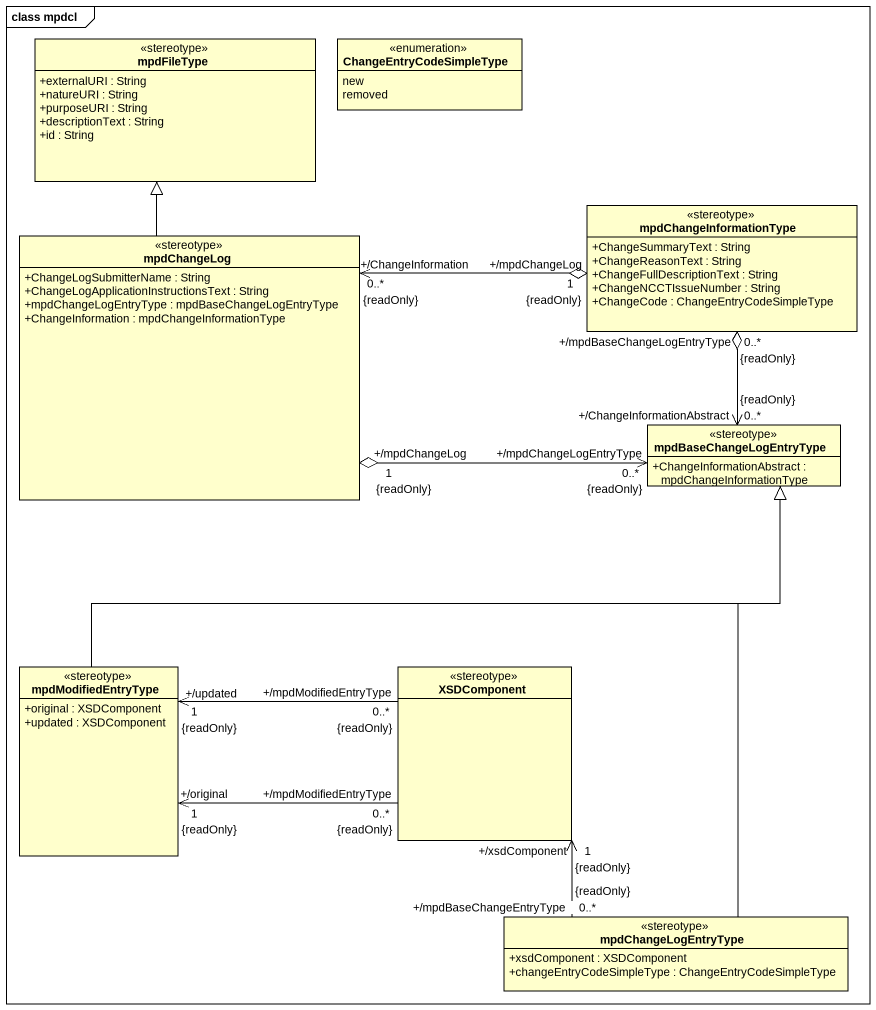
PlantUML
@startuml
mainframe class mpdcl
hide circle
hide empty members
skinparam classAttributeIconSize 0
class mpdFileType <<stereotype>> {
  +externalURI : String
  +natureURI : String
  +purposeURI : String
  +descriptionText : String
  +id : String
}
enum ChangeEntryCodeSimpleType {
  new
  removed
}
class mpdChangeLog <<stereotype>> {
  +ChangeLogSubmitterName : String
  +ChangeLogApplicationInstructionsText : String
  +mpdChangeLogEntryType : mpdBaseChangeLogEntryType
  +ChangeInformation : mpdChangeInformationType
}
class mpdChangeInformationType <<stereotype>> {
  +ChangeSummaryText : String
  +ChangeReasonText : String
  +ChangeFullDescriptionText : String
  +ChangeNCCTIssueNumber : String
  +ChangeCode : ChangeEntryCodeSimpleType
}
class mpdBaseChangeLogEntryType <<stereotype>> {
  +ChangeInformationAbstract : mpdChangeInformationType
}
class mpdModifiedEntryType <<stereotype>> {
  +original : XSDComponent
  +updated : XSDComponent
}
class XSDComponent <<stereotype>>
class mpdChangeLogEntryType <<stereotype>> {
  +xsdComponent : XSDComponent
  +changeEntryCodeSimpleType : ChangeEntryCodeSimpleType
}
mpdChangeLog -up-|> mpdFileType
mpdChangeLog "+/mpdChangeLog\n1\n{readOnly}" o-right-> "+/mpdChangeLogEntryType\n0..*\n{readOnly}" mpdBaseChangeLogEntryType
mpdChangeInformationType "+/mpdChangeLog\n1\n{readOnly}" o-left-> "+/ChangeInformation\n0..*\n{readOnly}" mpdChangeLog
mpdChangeInformationType "+/mpdBaseChangeLogEntryType\n0..*\n{readOnly}" o--> "+/ChangeInformationAbstract\n0..*\n{readOnly}" mpdBaseChangeLogEntryType
mpdModifiedEntryType -right-|> mpdBaseChangeLogEntryType
mpdModifiedEntryType "+/updated\n1\n{readOnly}" <-right- "+/mpdModifiedEntryType\n0..*\n{readOnly}" XSDComponent
XSDComponent "+/mpdModifiedEntryType\n0..*\n{readOnly}" -left-> "+/original\n1\n{readOnly}" mpdModifiedEntryType
XSDComponent "+/xsdComponent\n1\n{readOnly}" <-- "+/mpdBaseChangeEntryType\n0..*\n{readOnly}" mpdChangeLogEntryType
mpdChangeLogEntryType -up-|> mpdBaseChangeLogEntryType
@enduml
